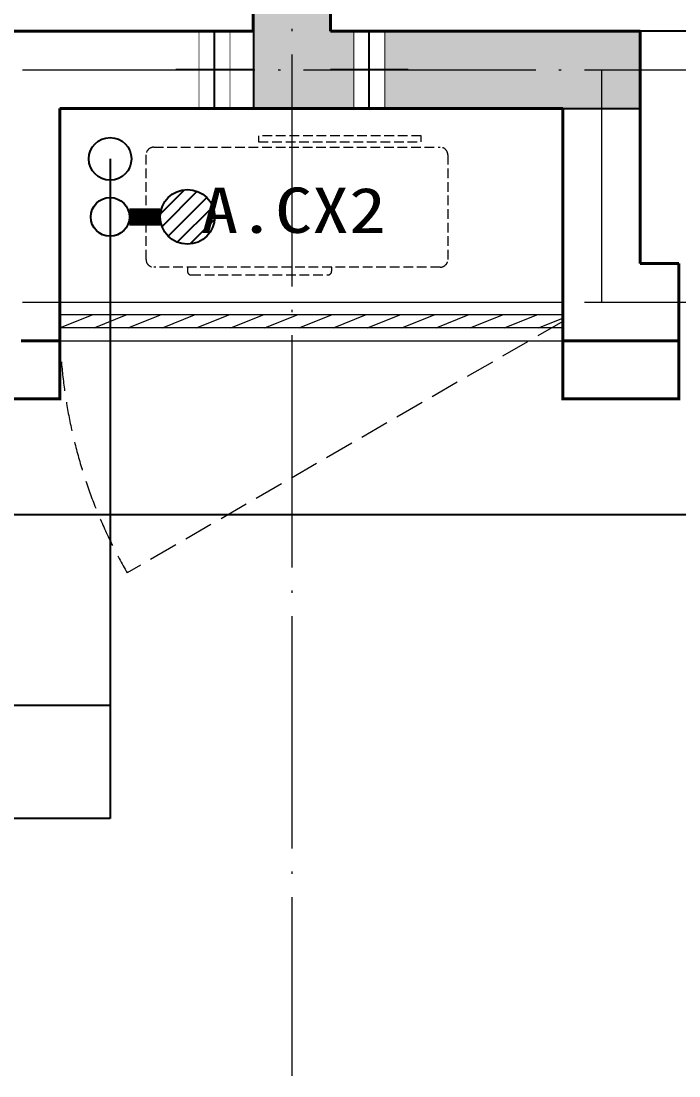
# Model space of a CAD drawing. Extents: x 27938 to 650306, y -92720 to 1524912.
# Drawn here: x 309317 to 311017, y 516740 to 519466 of the extents above; entities that cross this region are included whole.
import ezdxf

# ---------------------------------------------------------------- set-up
doc = ezdxf.new("R2010")
doc.units = 0
doc.header["$LTSCALE"] = 1000
doc.header["$MEASUREMENT"] = 0
doc.linetypes.add('DASH', pattern=[0.35, 0.25, -0.1])
doc.linetypes.add('DOTE', pattern=[2.42, 2, -0.2, 0.02, -0.2])
for name, color, linetype in [('3.5方案汇报，与郭总、侯月琴确定户型_t8$0$2020.03.04 -1安徽标准化洋房户型(UA）_t8_t8$0$看线', 154, 'Continuous'), ('COLUMN', 9, 'Continuous'), ('DIM_凝结', 3, 'Continuous'), ('DIM_污水', 3, 'Continuous'), ('EQUIP_地漏', 7, 'Continuous'), ('PIPE-凝结', 150, 'N'), ('VPIPE-凝结', 150, 'Continuous'), ('VPIPE-污水', 2, 'W'), ('机电标识类', 1, 'Continuous'), ('看线', 251, 'Continuous')]:
    doc.layers.add(name, color=color, linetype=linetype)
for name, color, linetype, lineweight in [('DOTE', 19, 'DOTE', 9), ('PUB_HATCH', 8, 'Continuous', 9), ('WALL', 9, 'Continuous', 40), ('WINDOW', 8, 'Continuous', 15), ('平面-空调室内机', 176, 'Continuous', 9), ('平面-空调预留孔', 173, 'Continuous', 15), ('空调', 76, 'Continuous', 13)]:
    doc.layers.add(name, color=color, linetype=linetype, lineweight=lineweight)
doc.styles.get("Standard").update_dxf_attribs({"font": 'gbenor.shx', "bigfont": 'gbcbig.shx'})
doc.styles.add('黑体', font='simhei.ttf')
doc.linetypes.add('N', pattern='A,3,-0.2,["N",Standard,S=0.25,R=0,X=-0.1,Y=-0.115],-0.2', length=3.4)
doc.linetypes.add('W', pattern='A,3,-0.2,["W",Standard,S=0.25,R=0,X=-0.1,Y=-0.115],-0.2', length=3.4)

# ---------------------------------------------------------------- blocks, each defined once
blk = doc.blocks.new('FGDGDRGSDGDG')
at = {"layer": 'DOTE', "linetype": 'DOTE', "ltscale": 0.3}
for p, q in [((528082.5, 523848.5), (528082.5, 513948.5)), ((488182.5, 516548.5), (546982.5, 516548.5)), ((528882.5, 516548.5), (528882.5, 515948.5)), ((488182.5, 515948.5), (546982.5, 515948.5))]:
    blk.add_line(p, q, dxfattribs=at)
blk = doc.blocks.new('gdfgdgdgr')
at = {"layer": 'PUB_HATCH'}
blk.add_hatch(color=256, dxfattribs=at).paths.add_polyline_path([(516077.6, 520713.9), (515277.6, 520713.9), (515277.6, 522163.9), (515077.6, 522163.9), (515077.6, 520513.9), (516077.6, 520513.9)])
at = {"layer": 'COLUMN', "color": 8}
for p, q in [((515077.6, 522163.9), (515077.6, 520513.9)), ((515277.6, 520713.9), (515277.6, 522163.9)), ((516077.6, 520713.9), (515277.6, 520713.9)), ((516077.6, 520513.9), (516077.6, 520713.9)), ((515077.6, 520513.9), (516077.6, 520513.9))]:
    blk.add_line(p, q, dxfattribs=at)
blk = doc.blocks.new('ferre')
at = {"layer": '平面-空调预留孔', "color": 0, "linetype": 'DASH', "ltscale": 0.1}
for p, q in [((93392.7, 115403.5), (93392.7, 115393.5)), ((93765.6, 115393.5), (93765.6, 115403.5)), ((93402.7, 115383.5), (93755.6, 115383.5))]:
    blk.add_line(p, q, dxfattribs=at)
blk.add_lwpolyline([(93996.7, 115742.6), (93576.8, 115742.6), (93576.8, 115727.5), (93996.7, 115727.5)], close=True, dxfattribs=at)
blk.add_lwpolyline([(94045.9, 115403.5), (93305.9, 115403.5, -0.414214), (93285.9, 115423.5), (93285.9, 115693.5, -0.414214), (93305.9, 115713.5), (94045.9, 115713.5, -0.414214), (94065.9, 115693.5), (94065.9, 115423.5, -0.414214)], format="xyb", close=True, dxfattribs=at)
for centre, start, end in [((93402.7, 115393.5), 180, 270), ((93755.6, 115393.5), 270, 0)]:
    blk.add_arc(centre, 10, start, end, dxfattribs=at)
at = {"layer": '平面-空调预留孔', "color": 0, "linetype": 'DASH', "ltscale": 0.1, "style": '黑体', "width": 1.2}
blk.add_text('A.CX2', height=117.05, dxfattribs=at).set_placement((93428.3, 115492.1))
blk = doc.blocks.new('fergve')
at = {"layer": '平面-空调预留孔', "color": 8, "linetype": 'DASH', "ltscale": 0.1}
blk.add_blockref('ferre', (25670, -60415.8), dxfattribs=at)
blk = doc.blocks.new('dongkong')
at = {"color": 0}
blk.add_wipeout([(-603756, 210771), (-603756, 210570.8), (-603836, 210570.8), (-603836, 210771)], dxfattribs=at)
at = {"layer": '机电标识类', "color": 0, "linetype": 'DASH', "ltscale": 400}
for p, q in [((-603796, 210771), (-603796, 210570.8)), ((-603896, 210670.7), (-603696, 210670.7))]:
    blk.add_line(p, q, dxfattribs=at)
at = {"layer": '空调', "color": 0, "linetype": 'DASH', "const_width": 2}
blk.add_lwpolyline([(-603756, 210771), (-603756, 210570.8), (-603836, 210570.8), (-603836, 210771)], close=True, dxfattribs=at)
blk = doc.blocks.new('$WINLIB2D$00000039')
at = {"color": 0}
for points in [[(-0.5, 0.5), (-0.5, -0.5)], [(0.5, 0.5), (-0.5, 0.5)], [(0.5, -0.5), (0.5, 0.5)], [(-0.5, 0.1667), (0.5, 0.1667)], [(-0.3839, -0.1667), (-0.448, 0.1667)], [(-0.3159, -0.1667), (-0.38, 0.1667)], [(-0.2479, -0.1667), (-0.312, 0.1667)], [(-0.1799, -0.1667), (-0.244, 0.1667)], [(-0.1119, -0.1667), (-0.176, 0.1667)], [(-0.0439, -0.1667), (-0.108, 0.1667)], [(0.0241, -0.1667), (-0.04, 0.1667)], [(0.0921, -0.1667), (0.028, 0.1667)], [(0.16, -0.1667), (0.0959, 0.1667)], [(0.228, -0.1667), (0.1639, 0.1667)], [(0.296, -0.1667), (0.2319, 0.1667)], [(0.364, -0.1667), (0.2999, 0.1667)], [(0.432, -0.1667), (0.3679, 0.1667)], [(0.5, -0.1667), (0.4359, 0.1667)], [(-0.4519, -0.1667), (-0.5, 0.0836)], [(-0.5, -0.1667), (0.5, -0.1667)], [(0.5, -0.5), (-0.5, -0.5)]]:
    blk.add_lwpolyline(points, dxfattribs=at)
blk = doc.blocks.new('$TwtSys$00000141')
for p, q in [((-141.3, 11.5), (-15.1, 137.7)), ((-141.3, 11.5), (-15.1, 137.7)), ((-130.8, -52.6), (52.6, 130.8)), ((-130.8, -52.6), (52.6, 130.8)), ((-99.7, -99.7), (99.7, 99.7)), ((-99.7, -99.7), (99.7, 99.7)), ((-48.5, -130.6), (131.4, 49.3)), ((-48.5, -130.6), (131.4, 49.3)), ((17.1, -138.4), (138.4, -17.1)), ((17.1, -138.4), (138.4, -17.1))]:
    blk.add_line(p, q)
blk.add_circle((0, 0), 141)
blk.add_circle((0, 0), 141)

msp = doc.modelspace()

# ---------------------------------------------------------------- linework, layer by layer
at = {"color": 8, "const_width": 8}
for points in [[(309116.6, 518640.4), (309116.6, 518490.4), (309416.6, 518490.4), (309416.6, 518640.4)], [(310716.6, 518640.4), (310716.6, 518490.4), (311016.6, 518490.4), (311016.6, 518640.4)]]:
    msp.add_lwpolyline(points, dxfattribs=at)
at = {"layer": '3.5方案汇报，与郭总、侯月琴确定户型_t8$0$2020.03.04 -1安徽标准化洋房户型(UA）_t8_t8$0$看线', "color": 8, "ltscale": 10}
msp.add_line((313116.6, 519440.4), (310916.6, 519440.4), dxfattribs=at)
at = {"layer": 'DIM_凝结'}
for p, q in [((309546.6, 518960.4), (309546.6, 517405.3)), ((309546.6, 517405.3), (308569.7, 517405.3))]:
    msp.add_line(p, q, dxfattribs=at)
at = {"layer": 'DIM_污水'}
for p, q in [((309546.6, 519110.4), (309546.6, 517697.9)), ((309546.6, 517697.9), (308491.3, 517697.9))]:
    msp.add_line(p, q, dxfattribs=at)
at = {"layer": 'PIPE-凝结', "const_width": 45}
msp.add_lwpolyline([(309596.6, 518960.4), (309676.1, 518960.4)], dxfattribs=at)
at = {"layer": 'VPIPE-凝结'}
msp.add_circle((309546.6, 518960.4), 50, dxfattribs=at)
at = {"layer": 'VPIPE-污水'}
msp.add_circle((309546.6, 519110.4), 55, dxfattribs=at)
at = {"layer": 'WALL', "color": 8}
for p, q in [((310916.6, 519440.4), (310916.6, 518840.4)), ((309416.6, 519240.4), (309416.6, 518740.4)), ((310716.6, 519240.4), (310716.6, 518740.4)), ((311016.6, 518840.4), (310916.6, 518840.4)), ((311016.6, 518640.4), (311016.6, 518840.4)), ((309416.6, 518640.4), (309416.6, 518740.4)), ((310716.6, 518740.4), (310716.6, 518640.4)), ((309316.6, 518640.4), (309416.6, 518640.4)), ((310716.6, 518640.4), (310816.6, 518640.4)), ((310816.6, 518640.4), (311016.6, 518640.4))]:
    msp.add_line(p, q, dxfattribs=at)
at = {"layer": 'WINDOW', "color": 8, "linetype": 'DASH', "ltscale": 0.3}
msp.add_lwpolyline([(310716.6, 518690.4), (309590.7, 518040.4, -0.131652), (309416.6, 518690.4)], format="xyb", dxfattribs=at)

# ---------------------------------------------------------------- block references
msp.add_blockref('FGDGDRGSDGDG', (-218065.9, 2792))
at = {"color": 8}
msp.add_blockref('gdfgdgdgr', (-205160.8, -1273.4), dxfattribs=at)
at = {"layer": 'EQUIP_地漏', "xscale": 0.5, "yscale": 0.5, "zscale": 0.5, "rotation": 180.000000000013}
msp.add_blockref('$TwtSys$00000141', (309746.6, 518960.4), dxfattribs=at)
at = {"layer": 'WINDOW', "xscale": 1299.999999983003, "yscale": -100, "zscale": 1299.999999983003, "rotation": 180}
msp.add_blockref('$WINLIB2D$00000039', (310066.6, 518690.4), dxfattribs=at)
at = {"layer": '平面-空调预留孔', "color": 8}
msp.add_blockref('fergve', (190683.6, 463842.8), dxfattribs=at)

# ---------------------------------------------------------------- next in the draw order: block references
at = {"layer": '平面-空调室内机', "color": 8, "ltscale": 0.3, "rotation": 180}
for p in [(-293979.6, 730011.3), (-293579.5, 730011.3)]:
    msp.add_blockref('dongkong', p, dxfattribs=at)

# ---------------------------------------------------------------- next in the draw order: linework, layer by layer
at = {"layer": 'WALL', "color": 8}
for p, q in [((310116.6, 520540.4), (310116.6, 519440.4)), ((309916.6, 520440.4), (309916.6, 519440.4)), ((309916.6, 519440.4), (309216.6, 519440.4)), ((310916.6, 519440.4), (310116.6, 519440.4)), ((310016.6, 519240.4), (309416.6, 519240.4)), ((310716.6, 519240.4), (310016.6, 519240.4))]:
    msp.add_line(p, q, dxfattribs=at)
at = {"layer": '看线', "color": 8}
msp.add_lwpolyline([(324516.6, 519840.4), (324516.6, 518190.4), (301916.6, 518190.4), (301916.6, 519690.4), (299516.6, 519690.4)], dxfattribs=at)

doc.saveas('drawing.dxf')
